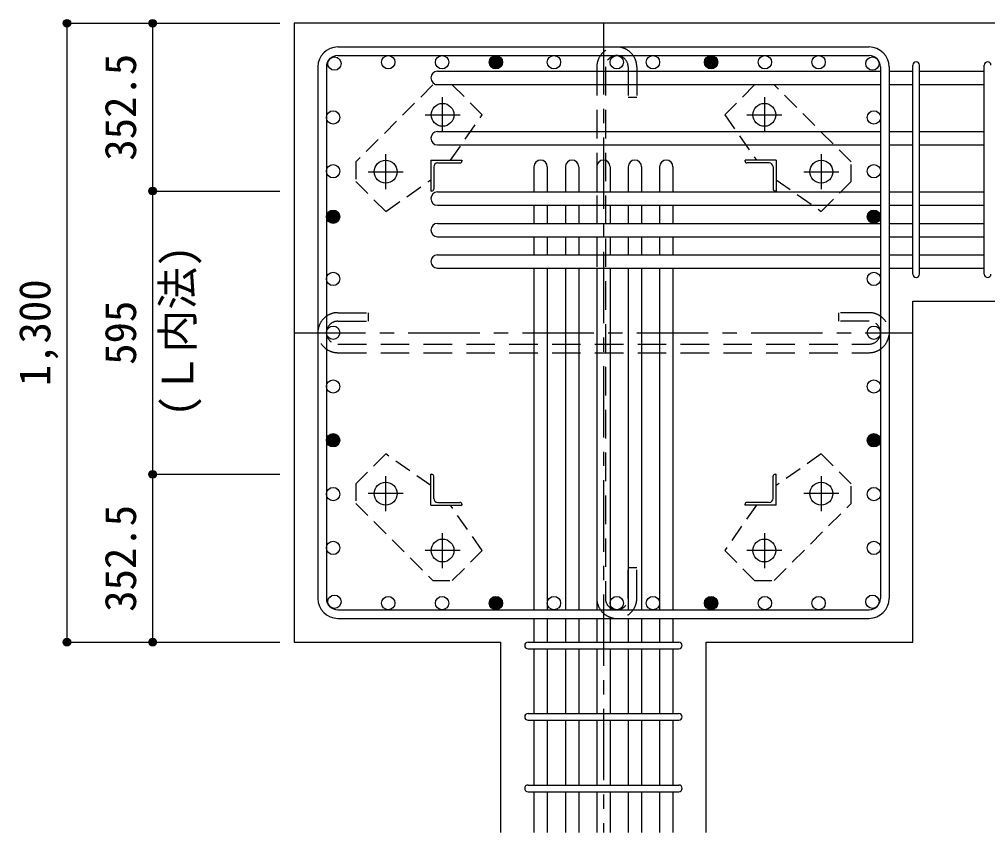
# Model space of a CAD drawing. Units: millimetres at full size, sheet at 1:30. Extents: x -5973 to 5954, y -4195 to 4201.
# Drawn here: x -675 to 1359, y 1473 to 3181 of the extents above; entities that cross this region are included whole.
import ezdxf
from ezdxf.enums import TextEntityAlignment as Align

# ---------------------------------------------------------------- set-up
doc = ezdxf.new("R2010")
doc.units = ezdxf.units.MM
doc.header["$LTSCALE"] = 30
doc.header["$PDMODE"] = 32
doc.header["$PDSIZE"] = 15
for name, pattern in [('CHAIN1', [8, 5, -1, 1, -1]), ('DASHED1', [1.8, 1.2, -0.6]), ('DASHED2', [3, 2, -1])]:
    doc.linetypes.add(name, pattern=pattern)
for name, color, linetype in [('0-1_躯体線', 2, 'Continuous'), ('0-2_アンカー、アングル', 4, 'Continuous'), ('0-3_立上り筋', 4, 'Continuous'), ('0-4_フープ筋', 7, 'Continuous'), ('0-5_基礎梁筋', 7, 'Continuous'), ('0-6_スタラップ筋', 7, 'Continuous'), ('0-7_文字', 4, 'Continuous'), ('0-9_プレート', 4, 'DASHED1'), ('0-C_中子', 7, 'DASHED2'), ('0-D_寸法', 4, 'Continuous')]:
    doc.layers.add(name, color=color, linetype=linetype)
doc.styles.add('ＭＳ ゴシック', font='')
doc.styles.get('ＭＳ ゴシック').set_extended_font_data('MS Gothic')

msp = doc.modelspace()

# ---------------------------------------------------------------- linework, layer by layer
at = {"layer": '0-1_躯体線'}
for p, q in [((1602.44, 3173.3), (-97.56, 3173.3)), ((-97.56, 3173.3), (-97.56, 1873.3)), ((1202.44, 2589.3), (1602.44, 2589.3)), ((1202.44, 1873.3), (1202.44, 2589.3)), ((-97.56, 1873.3), (336.94, 1873.3)), ((336.94, 1473.3), (336.94, 1873.3))]:
    msp.add_line(p, q, dxfattribs=at)
msp.add_lwpolyline([(767.94, 1473.3), (767.94, 1873.3), (1202.44, 1873.3)], dxfattribs=at)
at = {"layer": '0-2_アンカー、アングル', "linetype": 'CHAIN1'}
for p, q in [((214.44, 2944.1), (214.44, 3017.6)), ((890.44, 3017.6), (890.44, 2944.1)), ((177.64, 2980.8), (251.14, 2980.8)), ((853.74, 2980.8), (927.24, 2980.8)), ((94.94, 2824.6), (94.94, 2898.1)), ((1009.94, 2898.1), (1009.94, 2824.6)), ((58.14, 2861.3), (131.64, 2861.3)), ((973.24, 2861.3), (1046.74, 2861.3)), ((94.94, 2148.5), (94.94, 2222)), ((1009.94, 2222), (1009.94, 2148.5)), ((131.64, 2185.3), (58.14, 2185.3)), ((1046.74, 2185.3), (973.24, 2185.3)), ((214.44, 2029), (214.44, 2102.5)), ((890.44, 2102.5), (890.44, 2029)), ((251.14, 2065.8), (177.64, 2065.8)), ((927.24, 2065.8), (853.74, 2065.8))]:
    msp.add_line(p, q, dxfattribs=at)
at = {"layer": '0-2_アンカー、アングル'}
for p, q in [((189.94, 2885.8), (254.94, 2885.8)), ((189.94, 2885.8), (189.94, 2820.8)), ((195.94, 2871.3), (195.94, 2824.8)), ((204.44, 2879.8), (250.94, 2879.8)), ((254.94, 2885.8), (254.94, 2883.8)), ((914.94, 2885.8), (849.94, 2885.8)), ((849.94, 2883.8), (849.94, 2885.8)), ((900.44, 2879.8), (853.94, 2879.8)), ((908.94, 2871.3), (908.94, 2824.8)), ((914.94, 2885.8), (914.94, 2820.8)), ((191.94, 2820.8), (189.94, 2820.8)), ((914.94, 2820.8), (912.94, 2820.8)), ((189.94, 2225.8), (191.94, 2225.8)), ((189.94, 2160.8), (189.94, 2225.8)), ((195.94, 2175.3), (195.94, 2221.8)), ((908.94, 2175.3), (908.94, 2221.8)), ((912.94, 2225.8), (914.94, 2225.8)), ((914.94, 2160.8), (914.94, 2225.8)), ((189.94, 2160.8), (254.94, 2160.8)), ((204.44, 2166.8), (250.94, 2166.8)), ((254.94, 2162.8), (254.94, 2160.8)), ((849.94, 2160.8), (849.94, 2162.8)), ((914.94, 2160.8), (849.94, 2160.8)), ((900.44, 2166.8), (853.94, 2166.8))]:
    msp.add_line(p, q, dxfattribs=at)
at = {"layer": '0-2_アンカー、アングル', "color": 3}
for centre in [(214.44, 2980.8), (890.44, 2980.8), (94.94, 2861.3), (1009.94, 2861.3), (94.94, 2185.3), (1009.94, 2185.3), (214.44, 2065.8), (890.44, 2065.8)]:
    msp.add_circle(centre, 24, dxfattribs=at)
at = {"layer": '0-2_アンカー、アングル'}
for centre, radius, start, end in [((204.44, 2871.3), 8.5, 90, 180), ((250.94, 2883.8), 4, 270, 0), ((853.94, 2883.8), 4, 180, 270), ((900.44, 2871.3), 8.5, 0, 90), ((191.94, 2824.8), 4, 270, 0), ((912.94, 2824.8), 4, 180, 270), ((191.94, 2221.8), 4, 0, 90), ((912.94, 2221.8), 4, 90, 180), ((204.44, 2175.3), 8.5, 180, 270), ((250.94, 2162.8), 4, 0, 90), ((853.94, 2162.8), 4, 90, 180), ((900.44, 2175.3), 8.5, 270, 0)]:
    msp.add_arc(centre, radius, start, end, dxfattribs=at)
at = {"layer": '0-3_立上り筋', "color": 3}
for centre in [(-12.63, 3088.37), (100.38, 3091.3), (100.38, 3091.3), (213.39, 3091.3), (213.39, 3091.3), (326.41, 3091.3), (326.41, 3091.3), (448.44, 3091.3), (580.44, 3091.3), (656.44, 3091.3), (778.47, 3091.3), (778.47, 3091.3), (891.48, 3091.3), (891.48, 3091.3), (1004.49, 3091.3), (1004.49, 3091.3), (1117.51, 3088.37), (1117.51, 3088.37), (1117.51, 3088.37), (-15.56, 2975.36), (-15.56, 2975.36), (1120.44, 2975.36), (1120.44, 2975.36), (-15.56, 2862.34), (-15.56, 2862.34), (1120.44, 2862.34), (1120.44, 2862.34), (-15.56, 2766.8), (-15.56, 2766.8), (1120.44, 2766.8), (1120.44, 2766.8), (-15.56, 2636.31), (-15.56, 2636.31), (1120.44, 2636.31), (1120.44, 2636.31), (-15.56, 2523.3), (-15.56, 2523.3), (1120.44, 2523.3), (1120.44, 2523.3), (-15.56, 2410.29), (-15.56, 2410.29), (1120.44, 2410.29), (1120.44, 2410.29), (-15.56, 2297.27), (-15.56, 2297.27), (1120.44, 2297.27), (1120.44, 2297.27), (-15.56, 2184.26), (-15.56, 2184.26), (1120.44, 2184.26), (1120.44, 2184.26), (-15.56, 2071.24), (-15.56, 2071.24), (1120.44, 2071.24), (1120.44, 2071.24), (-12.63, 1958.23), (-12.63, 1958.23), (100.38, 1955.3), (100.38, 1955.3), (213.39, 1955.3), (213.39, 1955.3), (326.41, 1955.3), (326.41, 1955.3), (448.44, 1955.3), (448.44, 1955.3), (580.44, 1955.3), (580.44, 1955.3), (656.44, 1955.3), (778.47, 1955.3), (778.47, 1955.3), (891.48, 1955.3), (891.48, 1955.3), (1004.49, 1955.3), (1004.49, 1955.3), (1117.51, 1958.23), (1117.51, 1958.23)]:
    msp.add_circle(centre, 14, dxfattribs=at)
at = {"layer": '0-3_立上り筋'}
for centre, radius in [((326.41, 3091.3), 14), ((326.41, 3091.3), 12.6), ((326.41, 3091.3), 11.2), ((326.41, 3091.3), 9.8), ((326.41, 3091.3), 8.4), ((326.41, 3091.3), 7), ((326.41, 3091.3), 5.6), ((326.41, 3091.3), 4.2), ((326.41, 3091.3), 2.8), ((326.41, 3091.3), 1.4), ((778.47, 3091.3), 14), ((778.47, 3091.3), 12.6), ((778.47, 3091.3), 11.2), ((778.47, 3091.3), 9.8), ((778.47, 3091.3), 8.4), ((778.47, 3091.3), 7), ((778.47, 3091.3), 5.6), ((778.47, 3091.3), 4.2), ((778.47, 3091.3), 2.8), ((778.47, 3091.3), 1.4), ((-15.56, 2766.8), 14), ((-15.56, 2766.8), 12.6), ((-15.56, 2766.8), 11.2), ((-15.56, 2766.8), 9.8), ((-15.56, 2766.8), 8.4), ((-15.56, 2766.8), 7), ((-15.56, 2766.8), 5.6), ((-15.56, 2766.8), 4.2), ((-15.56, 2766.8), 2.8), ((-15.56, 2766.8), 1.4), ((1120.44, 2766.8), 14), ((1120.44, 2766.8), 12.6), ((1120.44, 2766.8), 11.2), ((1120.44, 2766.8), 9.8), ((1120.44, 2766.8), 8.4), ((1120.44, 2766.8), 7), ((1120.44, 2766.8), 5.6), ((1120.44, 2766.8), 4.2), ((1120.44, 2766.8), 2.8), ((1120.44, 2766.8), 1.4), ((-15.56, 2297.27), 14), ((-15.56, 2297.27), 12.6), ((-15.56, 2297.27), 11.2), ((-15.56, 2297.27), 9.8), ((-15.56, 2297.27), 8.4), ((-15.56, 2297.27), 7), ((-15.56, 2297.27), 5.6), ((-15.56, 2297.27), 4.2), ((-15.56, 2297.27), 2.8), ((-15.56, 2297.27), 1.4), ((1120.44, 2297.27), 14), ((1120.44, 2297.27), 12.6), ((1120.44, 2297.27), 11.2), ((1120.44, 2297.27), 9.8), ((1120.44, 2297.27), 8.4), ((1120.44, 2297.27), 7), ((1120.44, 2297.27), 5.6), ((1120.44, 2297.27), 4.2), ((1120.44, 2297.27), 2.8), ((1120.44, 2297.27), 1.4), ((326.41, 1955.3), 14), ((326.41, 1955.3), 12.6), ((326.41, 1955.3), 11.2), ((326.41, 1955.3), 9.8), ((326.41, 1955.3), 8.4), ((326.41, 1955.3), 7), ((326.41, 1955.3), 5.6), ((326.41, 1955.3), 4.2), ((326.41, 1955.3), 2.8), ((326.41, 1955.3), 1.4), ((778.47, 1955.3), 14), ((778.47, 1955.3), 12.6), ((778.47, 1955.3), 11.2), ((778.47, 1955.3), 9.8), ((778.47, 1955.3), 8.4), ((778.47, 1955.3), 7), ((778.47, 1955.3), 5.6), ((778.47, 1955.3), 4.2), ((778.47, 1955.3), 2.8), ((778.47, 1955.3), 1.4)]:
    msp.add_circle(centre, radius, dxfattribs=at)
at = {"layer": '0-4_フープ筋'}
for p, q in [((-5.56, 3123.3), (1110.44, 3123.3)), ((-5.56, 3105.3), (1110.44, 3105.3)), ((-47.56, 3081.3), (-47.56, 1965.3)), ((-29.56, 3081.3), (-29.56, 1965.3)), ((1134.44, 3081.3), (1134.44, 1965.3)), ((1152.44, 3081.3), (1152.44, 1965.3)), ((-5.56, 1941.3), (1110.44, 1941.3)), ((-5.56, 1923.3), (1110.44, 1923.3))]:
    msp.add_line(p, q, dxfattribs=at)
for centre, radius, start, end in [((-5.56, 3081.3), 42, 90, 180), ((1110.44, 3081.3), 42, 0, 90), ((-5.56, 3081.3), 24, 90, 180), ((1110.44, 3081.3), 24, 0, 90), ((1110.44, 3081.3), 24, 0, 90), ((-5.56, 1965.3), 42, 180, 270), ((-5.56, 1965.3), 24, 180, 270), ((1110.44, 1965.3), 42, 270, 0), ((1110.44, 1965.3), 24, 270, 0)]:
    msp.add_arc(centre, radius, start, end, dxfattribs=at)
at = {"layer": '0-5_基礎梁筋'}
for p, q in [((203.94, 3072.37), (1134.44, 3072.37)), ((1152.44, 3072.37), (1202.44, 3072.37)), ((1216.44, 3072.37), (1352.44, 3072.37)), ((203.94, 3044.37), (1134.44, 3044.37)), ((1152.44, 3044.37), (1202.44, 3044.37)), ((1216.44, 3044.37), (1352.44, 3044.37)), ((203.94, 2945.58), (1134.44, 2945.58)), ((1152.44, 2945.58), (1202.44, 2945.58)), ((1216.44, 2945.58), (1352.44, 2945.58)), ((203.94, 2917.58), (1134.44, 2917.58)), ((1152.44, 2917.58), (1202.44, 2917.58)), ((1216.44, 2917.58), (1352.44, 2917.58)), ((406.44, 2871.8), (406.44, 2818.8)), ((434.44, 2871.8), (434.44, 2818.8)), ((472.44, 2871.8), (472.44, 2818.8)), ((500.44, 2871.8), (500.44, 2818.8)), ((538.44, 2871.8), (538.44, 2818.8)), ((566.44, 2871.8), (566.44, 2818.8)), ((604.44, 2871.8), (604.44, 2818.8)), ((632.44, 2871.8), (632.44, 2818.8)), ((670.44, 2871.8), (670.44, 2818.8)), ((698.44, 2871.8), (698.44, 2818.8)), ((203.94, 2818.8), (1134.44, 2818.8)), ((1152.44, 2818.8), (1202.44, 2818.8)), ((1216.44, 2818.8), (1352.44, 2818.8)), ((203.94, 2790.8), (1134.44, 2790.8)), ((406.44, 2790.8), (406.44, 2752.8)), ((434.44, 2790.8), (434.44, 2752.8)), ((472.44, 2790.8), (472.44, 2752.8)), ((500.44, 2790.8), (500.44, 2752.8)), ((538.44, 2790.8), (538.44, 2752.8)), ((566.44, 2790.8), (566.44, 2752.8)), ((604.44, 2790.8), (604.44, 2752.8)), ((632.44, 2790.8), (632.44, 2752.8)), ((670.44, 2790.8), (670.44, 2752.8)), ((698.44, 2790.8), (698.44, 2752.8)), ((1152.44, 2790.8), (1202.44, 2790.8)), ((1216.44, 2790.8), (1352.44, 2790.8)), ((203.94, 2752.8), (1134.44, 2752.8)), ((1152.44, 2752.8), (1202.44, 2752.8)), ((1216.44, 2752.8), (1352.44, 2752.8)), ((203.94, 2724.8), (1134.44, 2724.8)), ((406.44, 2724.8), (406.44, 2686.8)), ((434.44, 2724.8), (434.44, 2686.8)), ((472.44, 2724.8), (472.44, 2686.8)), ((500.44, 2724.8), (500.44, 2686.8)), ((538.44, 2724.8), (538.44, 2686.8)), ((566.44, 2724.8), (566.44, 2686.8)), ((604.44, 2724.8), (604.44, 2686.8)), ((632.44, 2724.8), (632.44, 2686.8)), ((670.44, 2724.8), (670.44, 2686.8)), ((698.44, 2724.8), (698.44, 2686.8)), ((1152.44, 2724.8), (1202.44, 2724.8)), ((1216.44, 2724.8), (1352.44, 2724.8)), ((203.94, 2686.8), (1134.44, 2686.8)), ((1152.44, 2686.8), (1202.44, 2686.8)), ((1216.44, 2686.8), (1352.44, 2686.8)), ((203.94, 2658.8), (1134.44, 2658.8)), ((406.44, 2658.8), (406.44, 1941.3)), ((434.44, 2658.8), (434.44, 1941.3)), ((472.44, 2658.8), (472.44, 1941.3)), ((500.44, 2658.8), (500.44, 1941.3)), ((538.44, 2658.8), (538.44, 1941.3)), ((566.44, 2658.8), (566.44, 1941.3)), ((604.44, 2658.8), (604.44, 1941.3)), ((632.44, 2658.8), (632.44, 1941.3)), ((670.44, 2658.8), (670.44, 1941.3)), ((698.44, 2658.8), (698.44, 1941.3)), ((1152.44, 2658.8), (1202.44, 2658.8)), ((1216.44, 2658.8), (1352.44, 2658.8)), ((406.44, 1923.3), (406.44, 1873.3)), ((434.44, 1923.3), (434.44, 1873.3)), ((472.44, 1923.3), (472.44, 1873.3)), ((500.44, 1923.3), (500.44, 1873.3)), ((538.44, 1923.3), (538.44, 1873.3)), ((566.44, 1923.3), (566.44, 1873.3)), ((604.44, 1923.3), (604.44, 1873.3)), ((632.44, 1923.3), (632.44, 1873.3)), ((670.44, 1923.3), (670.44, 1873.3)), ((698.44, 1923.3), (698.44, 1873.3)), ((406.44, 1859.3), (406.44, 1723.3)), ((434.44, 1859.3), (434.44, 1723.3)), ((472.44, 1859.3), (472.44, 1723.3)), ((500.44, 1859.3), (500.44, 1723.3)), ((538.44, 1859.3), (538.44, 1723.3)), ((566.44, 1859.3), (566.44, 1723.3)), ((604.44, 1859.3), (604.44, 1723.3)), ((632.44, 1859.3), (632.44, 1723.3)), ((670.44, 1859.3), (670.44, 1723.3)), ((698.44, 1859.3), (698.44, 1723.3)), ((406.44, 1709.3), (406.44, 1573.3)), ((434.44, 1709.3), (434.44, 1573.3)), ((472.44, 1709.3), (472.44, 1573.3)), ((500.44, 1709.3), (500.44, 1573.3)), ((538.44, 1709.3), (538.44, 1573.3)), ((566.44, 1709.3), (566.44, 1573.3)), ((604.44, 1709.3), (604.44, 1573.3)), ((632.44, 1709.3), (632.44, 1573.3)), ((670.44, 1709.3), (670.44, 1573.3)), ((698.44, 1709.3), (698.44, 1573.3)), ((406.44, 1559.3), (406.44, 1473.3)), ((434.44, 1559.3), (434.44, 1473.3)), ((472.44, 1559.3), (472.44, 1473.3)), ((500.44, 1559.3), (500.44, 1473.3)), ((538.44, 1559.3), (538.44, 1473.3)), ((566.44, 1559.3), (566.44, 1473.3)), ((604.44, 1559.3), (604.44, 1473.3)), ((632.44, 1559.3), (632.44, 1473.3)), ((670.44, 1559.3), (670.44, 1473.3)), ((698.44, 1559.3), (698.44, 1473.3))]:
    msp.add_line(p, q, dxfattribs=at)
for centre, start, end in [((203.94, 3058.37), 90, 270), ((203.94, 2931.58), 90, 270), ((420.44, 2871.8), 0, 180), ((486.44, 2871.8), 0, 180), ((552.44, 2871.8), 0, 180), ((618.44, 2871.8), 0, 180), ((684.44, 2871.8), 0, 180), ((203.94, 2804.8), 90, 270), ((203.94, 2738.8), 90, 270), ((203.94, 2672.8), 90, 270)]:
    msp.add_arc(centre, 14, start, end, dxfattribs=at)
at = {"layer": '0-6_スタラップ筋'}
for p, q in [((1202.44, 2646.3), (1202.44, 3084.87)), ((1216.44, 2646.3), (1216.44, 3084.87)), ((1352.44, 2646.3), (1352.44, 3084.87)), ((393.94, 1873.3), (710.94, 1873.3)), ((393.94, 1859.3), (710.94, 1859.3)), ((393.94, 1723.3), (710.94, 1723.3)), ((393.94, 1709.3), (710.94, 1709.3)), ((393.94, 1573.3), (710.94, 1573.3)), ((393.94, 1559.3), (710.94, 1559.3))]:
    msp.add_line(p, q, dxfattribs=at)
for centre, start, end in [((1209.44, 3084.87), 0, 180), ((1209.44, 3084.87), 0, 180), ((1209.44, 3084.87), 0, 180), ((1209.44, 3084.87), 0, 180), ((1359.44, 3084.87), 0, 180), ((1209.44, 2646.3), 180, 0), ((1209.44, 2646.3), 180, 0), ((1209.44, 2646.3), 180, 0), ((1209.44, 2646.3), 180, 0), ((1359.44, 2646.3), 180, 0), ((393.94, 1866.3), 90, 270), ((393.94, 1866.3), 90, 270), ((393.94, 1866.3), 90, 270), ((393.94, 1866.3), 90, 270), ((710.94, 1866.3), 270, 90), ((710.94, 1866.3), 270, 90), ((710.94, 1866.3), 270, 90), ((710.94, 1866.3), 270, 90), ((393.94, 1716.3), 90, 270), ((710.94, 1716.3), 270, 90), ((393.94, 1566.3), 90, 270), ((710.94, 1566.3), 270, 90)]:
    msp.add_arc(centre, 7, start, end, dxfattribs=at)
at = {"layer": '0-9_プレート'}
for p, q in [((193.94, 3043.7), (32.04, 2881.8)), ((234.94, 3043.7), (193.94, 3043.7)), ((297.84, 2980.8), (234.94, 3043.7)), ((869.94, 3043.7), (807.04, 2980.8)), ((910.94, 3043.7), (869.94, 3043.7)), ((1072.84, 2881.8), (910.94, 3043.7)), ((231.14, 2885.8), (297.84, 2980.8)), ((807.04, 2980.8), (873.74, 2885.8)), ((32.04, 2881.8), (32.04, 2840.8)), ((1072.84, 2840.8), (1072.84, 2881.8)), ((32.04, 2840.8), (94.94, 2777.9)), ((94.94, 2777.9), (189.94, 2844.6)), ((914.94, 2844.6), (1009.94, 2777.9)), ((1009.94, 2777.9), (1072.84, 2840.8)), ((94.94, 2268.7), (32.04, 2205.8)), ((189.94, 2202), (94.94, 2268.7)), ((1009.94, 2268.7), (914.94, 2202)), ((1072.84, 2205.8), (1009.94, 2268.7)), ((32.04, 2205.8), (32.04, 2164.8)), ((1072.84, 2164.8), (1072.84, 2205.8)), ((32.04, 2164.8), (193.94, 2002.9)), ((297.84, 2065.8), (231.14, 2160.8)), ((873.74, 2160.8), (807.04, 2065.8)), ((910.94, 2002.9), (1072.84, 2164.8)), ((234.94, 2002.9), (297.84, 2065.8)), ((807.04, 2065.8), (869.94, 2002.9)), ((193.94, 2002.9), (234.94, 2002.9)), ((869.94, 2002.9), (910.94, 2002.9))]:
    msp.add_line(p, q, dxfattribs=at)
at = {"layer": '0-C_中子'}
for p, q in [((538.44, 3081.3), (538.44, 1965.3)), ((556.44, 3081.3), (556.44, 1965.3)), ((604.44, 3081.3), (604.44, 3017.3)), ((1046.44, 2565.3), (1046.44, 2547.3)), ((1110.44, 2565.3), (1046.44, 2565.3)), ((-5.56, 2547.3), (58.44, 2547.3)), ((1110.44, 2547.3), (1046.44, 2547.3)), ((-5.56, 2499.3), (1110.44, 2499.3)), ((-5.56, 2481.3), (1110.44, 2481.3)), ((622.44, 2029.3), (604.44, 2029.3)), ((604.44, 1965.3), (604.44, 2029.3)), ((622.44, 1965.3), (622.44, 2029.3))]:
    msp.add_line(p, q, dxfattribs=at)
for points in [[(622.44, 3081.3), (622.44, 3017.3), (604.44, 3017.3)], [(-5.56, 2565.3), (58.44, 2565.3), (58.44, 2547.3)]]:
    msp.add_lwpolyline(points, dxfattribs=at)
for centre, radius, start, end in [((580.44, 3081.3), 42, 0, 180), ((580.44, 3081.3), 24, 0, 180), ((-5.56, 2523.3), 42, 90, 270), ((1110.44, 2523.3), 42, 270, 90), ((-5.56, 2523.3), 24, 90, 270), ((1110.44, 2523.3), 24, 270, 90), ((580.44, 1965.3), 42, 180, 0), ((580.44, 1965.3), 24, 180, 0)]:
    msp.add_arc(centre, radius, start, end, dxfattribs=at)
at = {"layer": '0-D_寸法'}
for p, q in [((-574.6, 3173.3), (-394.6, 3173.3)), ((-574.6, 3173.3), (-394.6, 3173.3)), ((-574.6, 3173.3), (-574.6, 1873.3)), ((-394.6, 3173.3), (-394.6, 2820.8)), ((-394.6, 3173.3), (-127.56, 3173.3)), ((-394.6, 2820.8), (-127.56, 2820.8)), ((-394.6, 2820.8), (-394.6, 2225.8)), ((-394.6, 2225.8), (-127.56, 2225.8)), ((-394.6, 2225.8), (-394.6, 1873.3)), ((-574.6, 1873.3), (-394.6, 1873.3)), ((-394.6, 1873.3), (-127.56, 1873.3)), ((-394.6, 1873.3), (-127.56, 1873.3))]:
    msp.add_line(p, q, dxfattribs=at)
at = {"layer": '0-D_寸法', "linetype": 'CHAIN1'}
for p, q in [((552.44, 3173.3), (552.44, 1473.3)), ((-97.56, 2523.3), (1202.44, 2523.3))]:
    msp.add_line(p, q, dxfattribs=at)
at = {"layer": '0-D_寸法'}
for centre, radius in [((-574.6, 3173.3), 8), ((-574.6, 3173.3), 7.2), ((-574.6, 3173.3), 6.4), ((-574.6, 3173.3), 5.6), ((-574.6, 3173.3), 4.8), ((-574.6, 3173.3), 4), ((-574.6, 3173.3), 3.2), ((-574.6, 3173.3), 2.4), ((-574.6, 3173.3), 1.6), ((-574.6, 3173.3), 0.8), ((-394.6, 3173.3), 8), ((-394.6, 3173.3), 7.2), ((-394.6, 3173.3), 6.4), ((-394.6, 3173.3), 5.6), ((-394.6, 3173.3), 4.8), ((-394.6, 3173.3), 4), ((-394.6, 3173.3), 3.2), ((-394.6, 3173.3), 2.4), ((-394.6, 3173.3), 1.6), ((-394.6, 3173.3), 0.8), ((-394.6, 2820.8), 8), ((-394.6, 2820.8), 7.2), ((-394.6, 2820.8), 6.4), ((-394.6, 2820.8), 5.6), ((-394.6, 2820.8), 4.8), ((-394.6, 2820.8), 4), ((-394.6, 2820.8), 3.2), ((-394.6, 2820.8), 2.4), ((-394.6, 2820.8), 1.6), ((-394.6, 2820.8), 0.8), ((-394.6, 2225.8), 8), ((-394.6, 2225.8), 7.2), ((-394.6, 2225.8), 6.4), ((-394.6, 2225.8), 5.6), ((-394.6, 2225.8), 4.8), ((-394.6, 2225.8), 4), ((-394.6, 2225.8), 3.2), ((-394.6, 2225.8), 2.4), ((-394.6, 2225.8), 1.6), ((-394.6, 2225.8), 0.8), ((-574.6, 1873.3), 8), ((-574.6, 1873.3), 7.2), ((-574.6, 1873.3), 6.4), ((-574.6, 1873.3), 5.6), ((-574.6, 1873.3), 4.8), ((-574.6, 1873.3), 4), ((-574.6, 1873.3), 3.2), ((-574.6, 1873.3), 2.4), ((-574.6, 1873.3), 1.6), ((-574.6, 1873.3), 0.8), ((-394.6, 1873.3), 8), ((-394.6, 1873.3), 7.2), ((-394.6, 1873.3), 6.4), ((-394.6, 1873.3), 5.6), ((-394.6, 1873.3), 4.8), ((-394.6, 1873.3), 4), ((-394.6, 1873.3), 3.2), ((-394.6, 1873.3), 2.4), ((-394.6, 1873.3), 1.6), ((-394.6, 1873.3), 0.8)]:
    msp.add_circle(centre, radius, dxfattribs=at)
at = {"layer": '0-D_寸法', "color": 7}
for p in [(-574.6, 3173.3), (-394.6, 3173.3), (-394.6, 2820.8), (-394.6, 2225.8), (-574.6, 1873.3), (-394.6, 1873.3)]:
    msp.add_point(p, dxfattribs=at)

# ---------------------------------------------------------------- texts
at = {"layer": '0-7_文字', "style": 'ＭＳ ゴシック'}
msp.add_text('(Ｌ内法)', height=65.98, rotation=90, dxfattribs=at).set_placement((-289.55, 2346.7), align=Align.BOTTOM_LEFT)
at = {"layer": '0-D_寸法', "style": 'ＭＳ ゴシック'}
for s, p in [('352.5', (-409.6, 2884.55)), ('1,300', (-589.6, 2410.8)), ('595', (-409.6, 2455.8)), ('352.5', (-409.6, 1937.05))]:
    msp.add_text(s, height=65.98, rotation=90, dxfattribs=at).set_placement(p, align=Align.BOTTOM_LEFT)

doc.saveas('drawing.dxf')
